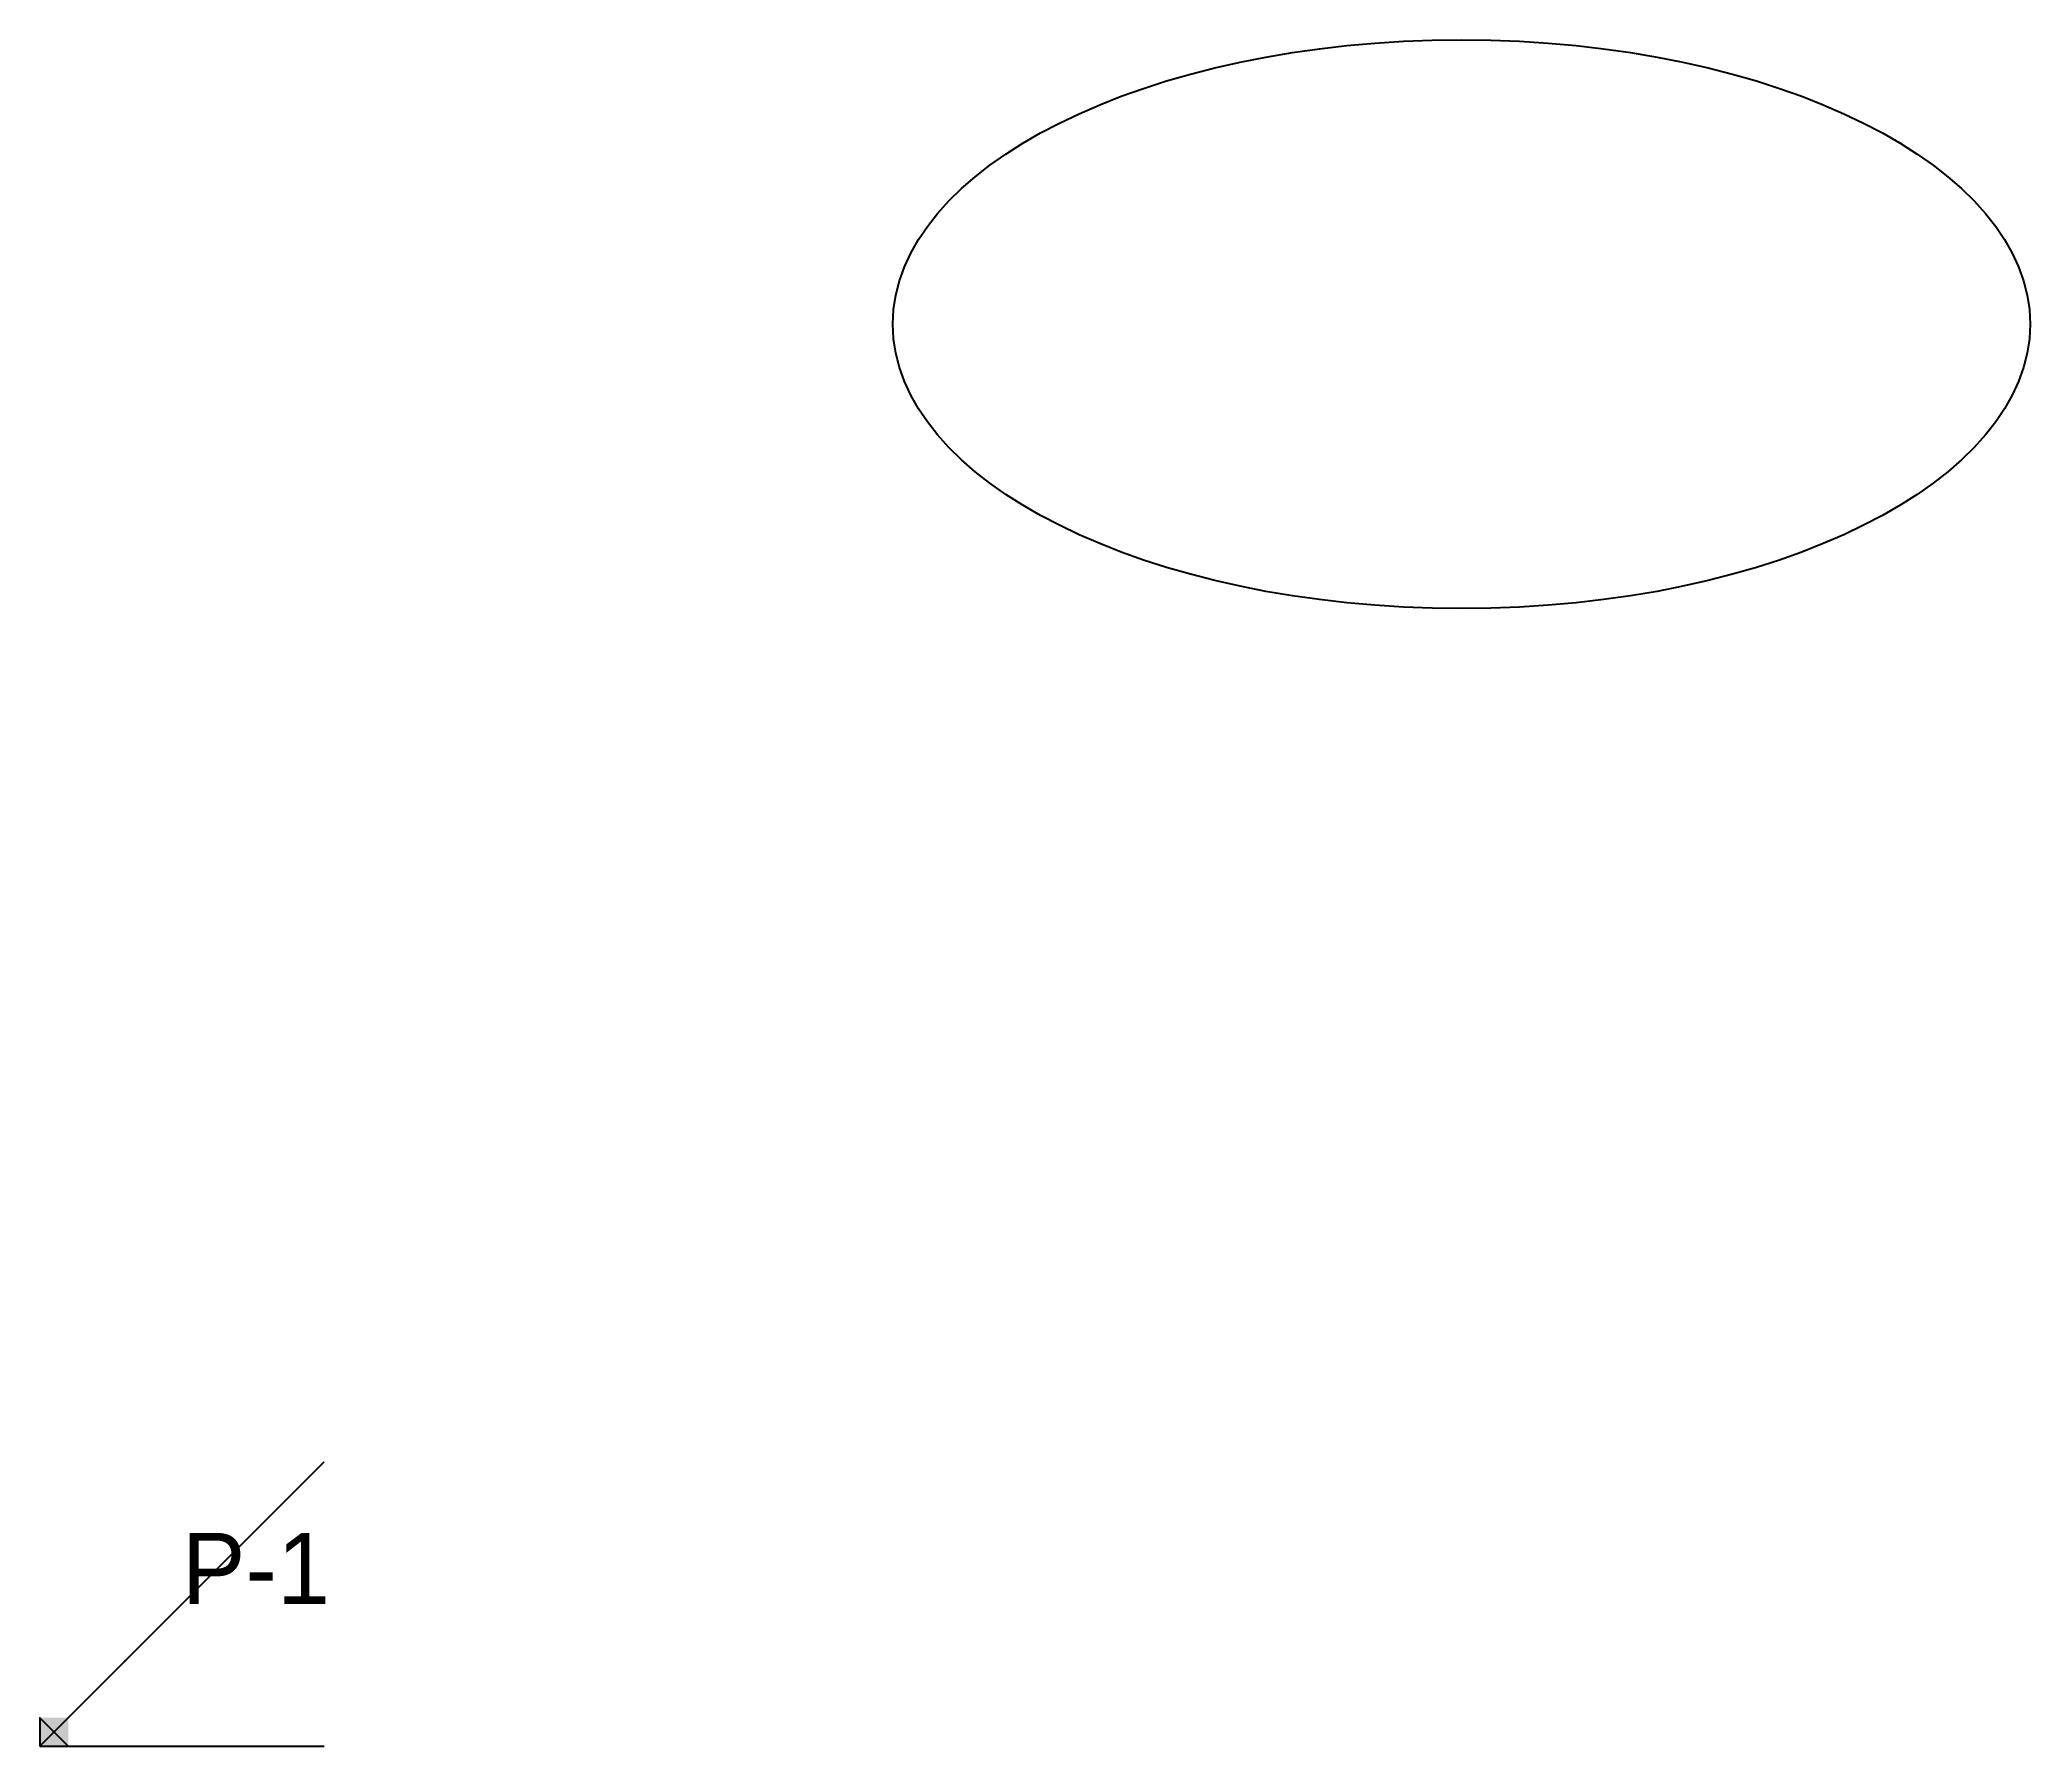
# Model space of a CAD drawing. Header units: metres. Extents: x 440000 to 440070, y 4474000 to 4474060.
import ezdxf

# ---------------------------------------------------------------- set-up
doc = ezdxf.new("R2010")
doc.units = ezdxf.units.M
doc.layers.add('Ejes', color=1, linetype='CONTINUOUS')
doc.dimstyles.get("Standard").update_dxf_attribs({"dimtxt": 0.18, "dimasz": 0.18, "dimexe": 0.18, "dimexo": 0.0625, "dimgap": 0.09, "dimtad": 0, "dimtih": 1, "dimtoh": 1, "dimdec": 4, "dimzin": 0, "dimdsep": 46, "dimcen": 0.09, "dimadec": 0, "dimazin": 0, "dimtfac": 1, "dimtdec": 4, "dimtofl": 0, "dimtmove": 0, "dimatfit": 3, "dimfxl": 1, "dimtolj": 1, "dimtzin": 0, "dimarcsym": 0})

msp = doc.modelspace()

# ---------------------------------------------------------------- linework, layer by layer
at = {"layer": 'Ejes'}
msp.add_line((440000, 4474000), (440010, 4474000), dxfattribs=at)
msp.add_ellipse((440050, 4474050), major_axis=(20, 0), ratio=0.5, dxfattribs=at)
msp.add_point((440003, 4474003), dxfattribs=at)
msp.add_solid([(440000, 4474000), (440001, 4474000), (440000, 4474001), (440001, 4474001)], dxfattribs=at)
msp.add_3dface([(440000, 4474000, 5), (440001, 4474000, 5), (440000, 4474001, 5)], dxfattribs=at)

# ---------------------------------------------------------------- texts
msp.add_text('P-1', height=2.5, dxfattribs=at).set_placement((440005, 4474005))
msp.add_text('P-1', height=2.5, dxfattribs=at).set_placement((440005, 4474005))

# ---------------------------------------------------------------- leaders
msp.add_leader([(440000, 4474000), (440010, 4474010)], dimstyle='Standard', dxfattribs=at)

doc.saveas('drawing.dxf')
